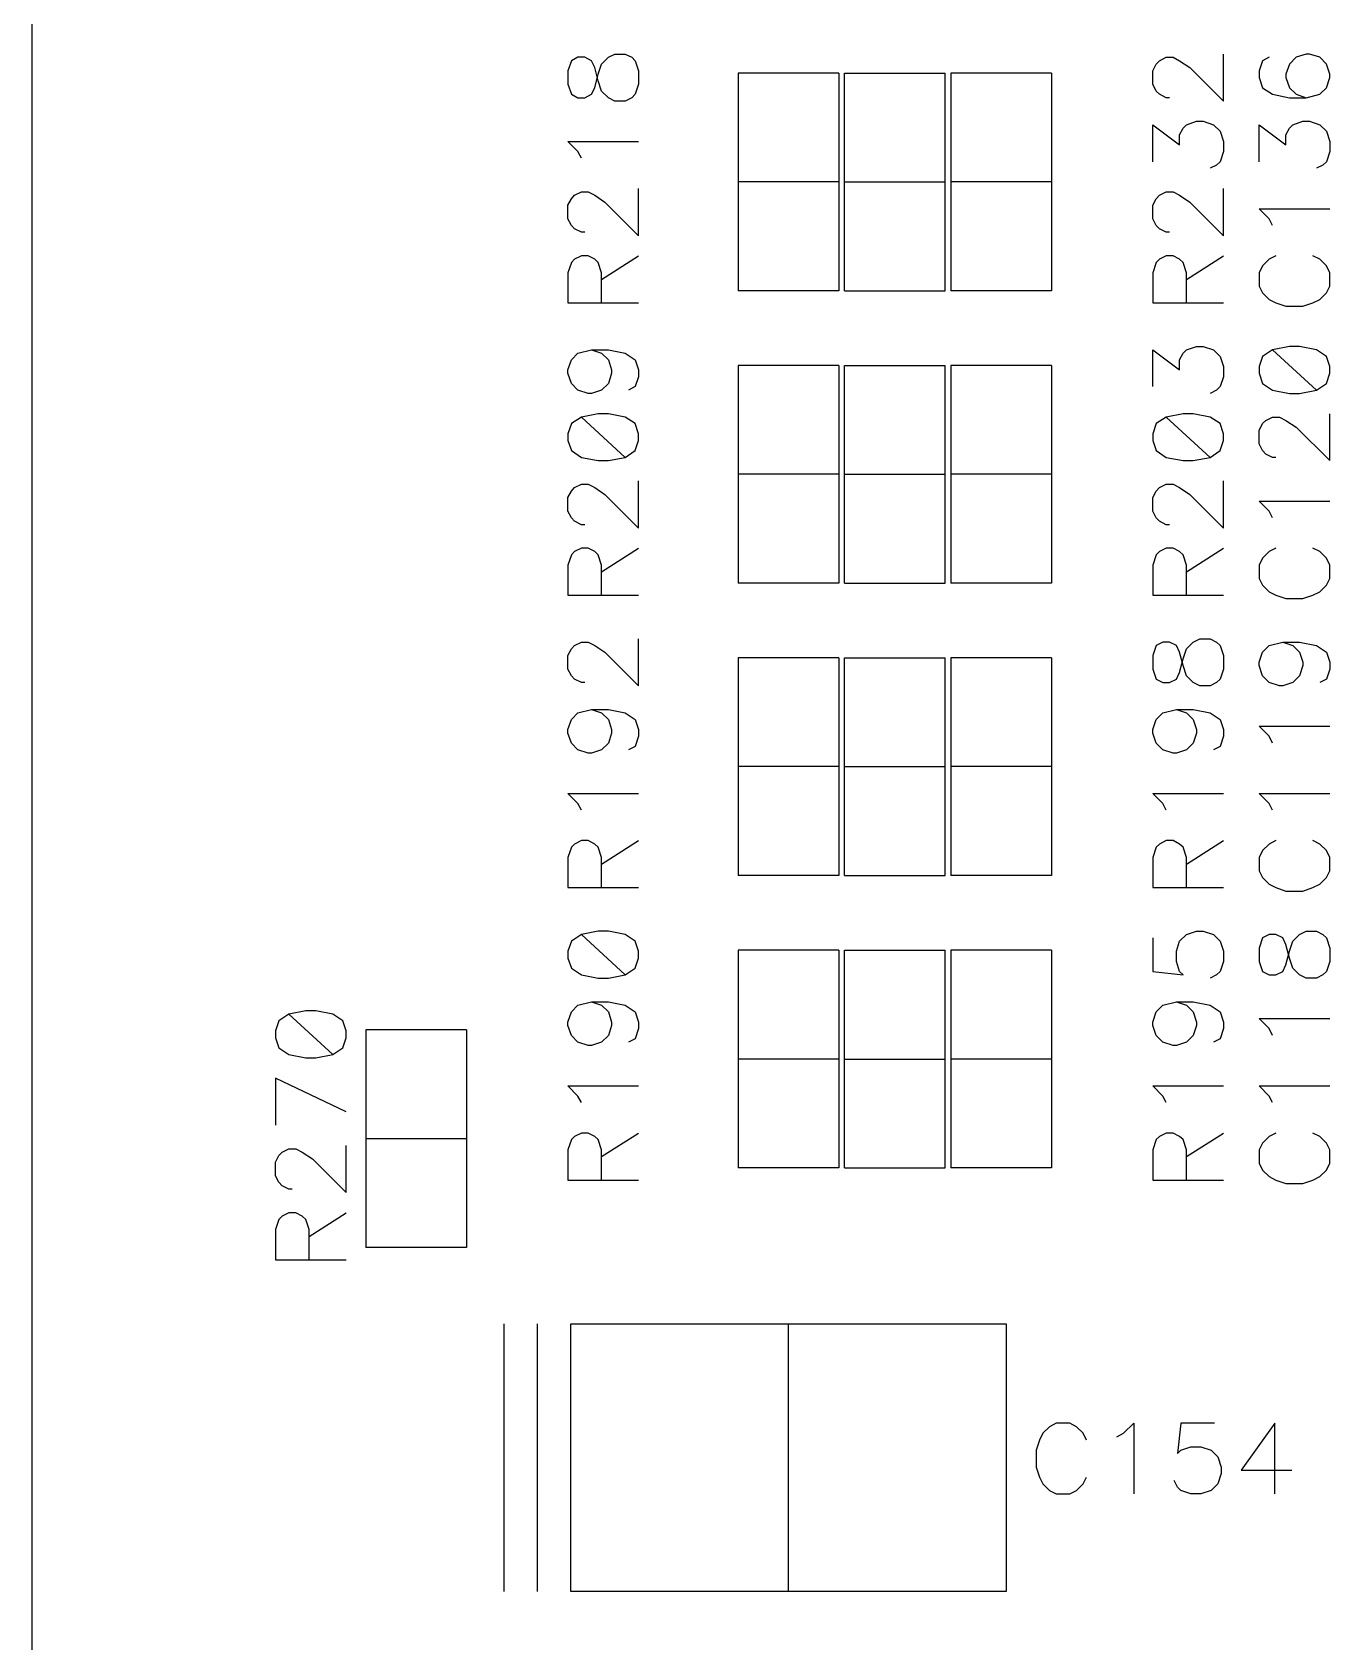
# Model space of a CAD drawing. Extents: x 295 to 953, y 10 to 290.
# Drawn here: x 522.48 to 556.57, y 148.4 to 190.7 of the extents above; entities that cross this region are included whole.
import ezdxf

# ---------------------------------------------------------------- set-up
doc = ezdxf.new("R2010")
doc.units = 0
doc.header["$LTSCALE"] = 5
doc.header["$MEASUREMENT"] = 0
doc.layers.add('DV-DPO-A6_BSK', color=2, linetype='CONTINUOUS')

msp = doc.modelspace()

# ---------------------------------------------------------------- linework, layer by layer
at = {"layer": 'DV-DPO-A6_BSK', "color": 7}
for p, q in [((522.478, 75.599), (522.478, 271.397)), ((536.643, 189.952), (536.554, 189.684)), ((536.816, 190.042), (536.643, 189.952)), ((536.995, 190.042), (536.816, 190.042)), ((537.174, 189.952), (536.995, 190.042)), ((537.258, 189.773), (537.174, 189.952)), ((537.437, 189.863), (537.615, 190.042)), ((537.615, 190.042), (537.789, 190.125)), ((537.789, 190.125), (538.057, 190.125)), ((538.057, 190.125), (538.23, 190.042)), ((538.23, 190.042), (538.32, 189.952)), ((538.32, 189.952), (538.409, 189.684)), ((552.01, 189.863), (552.094, 189.952)), ((552.094, 189.952), (552.273, 190.042)), ((552.273, 190.042), (552.452, 190.042)), ((552.452, 190.042), (552.625, 189.952)), ((552.625, 189.952), (552.893, 189.773)), ((553.776, 188.891), (553.776, 190.125)), ((554.804, 189.952), (554.715, 189.684)), ((554.977, 190.042), (554.804, 189.952)), ((555.687, 190.042), (555.508, 189.863)), ((555.95, 190.125), (555.687, 190.042)), ((556.039, 190.125), (555.95, 190.125)), ((556.307, 190.042), (556.039, 190.125)), ((556.481, 189.863), (556.307, 190.042)), ((536.554, 189.684), (536.554, 189.332)), ((537.347, 189.421), (537.258, 189.773)), ((537.258, 189.243), (537.347, 189.6)), ((537.347, 189.6), (537.437, 189.863)), ((538.409, 189.684), (538.409, 189.332)), ((541.024, 189.628), (541.024, 183.906)), ((543.667, 189.628), (541.024, 189.628)), ((543.667, 189.628), (543.667, 183.906)), ((543.818, 183.906), (543.818, 189.628)), ((543.818, 189.628), (546.461, 189.628)), ((546.461, 183.906), (546.461, 189.628)), ((546.612, 189.628), (546.612, 183.906)), ((549.255, 189.628), (546.612, 189.628)), ((549.255, 189.628), (549.255, 183.906)), ((551.921, 189.684), (552.01, 189.863)), ((551.921, 189.332), (551.921, 189.684)), ((552.893, 189.773), (553.776, 188.891)), ((554.715, 189.684), (554.715, 189.511)), ((554.715, 189.511), (554.804, 189.243)), ((555.508, 189.863), (555.419, 189.6)), ((555.419, 189.6), (555.419, 189.511)), ((555.419, 189.511), (555.508, 189.243)), ((556.57, 189.6), (556.481, 189.863)), ((556.481, 189.243), (556.57, 189.511)), ((556.57, 189.511), (556.57, 189.6)), ((536.554, 189.332), (536.643, 189.069)), ((537.174, 189.069), (537.258, 189.243)), ((537.437, 189.153), (537.347, 189.421)), ((537.615, 188.98), (537.437, 189.153)), ((538.409, 189.332), (538.32, 189.069)), ((552.01, 189.153), (551.921, 189.332)), ((552.094, 189.069), (552.01, 189.153)), ((554.804, 189.243), (555.067, 189.069)), ((555.508, 189.243), (555.687, 189.069)), ((556.307, 189.069), (556.481, 189.243)), ((536.643, 189.069), (536.816, 188.98)), ((536.816, 188.98), (536.995, 188.98)), ((536.995, 188.98), (537.174, 189.069)), ((537.789, 188.891), (537.615, 188.98)), ((538.057, 188.891), (537.789, 188.891)), ((538.23, 188.98), (538.057, 188.891)), ((538.32, 189.069), (538.23, 188.98)), ((552.273, 188.98), (552.094, 189.069)), ((552.362, 188.98), (552.273, 188.98)), ((555.067, 189.069), (555.508, 188.98)), ((555.508, 188.98), (555.95, 188.98)), ((555.687, 189.069), (555.95, 188.98)), ((555.95, 188.98), (556.307, 189.069)), ((551.921, 187.298), (551.921, 188.27)), ((551.921, 188.27), (552.625, 187.739)), ((552.714, 188.181), (552.804, 188.27)), ((552.804, 188.27), (553.066, 188.36)), ((553.066, 188.36), (553.245, 188.36)), ((553.245, 188.36), (553.513, 188.27)), ((553.513, 188.27), (553.687, 188.097)), ((554.715, 187.298), (554.715, 188.27)), ((554.715, 188.27), (555.419, 187.739)), ((555.508, 188.181), (555.598, 188.27)), ((555.598, 188.27), (555.86, 188.36)), ((555.86, 188.36), (556.039, 188.36)), ((556.039, 188.36), (556.307, 188.27)), ((556.307, 188.27), (556.481, 188.097)), ((536.816, 187.566), (536.554, 187.829)), ((536.554, 187.829), (538.409, 187.829)), ((552.625, 188.008), (552.714, 188.181)), ((552.625, 187.739), (552.625, 188.008)), ((553.687, 188.097), (553.776, 187.829)), ((553.776, 187.829), (553.776, 187.566)), ((555.419, 188.008), (555.508, 188.181)), ((555.419, 187.739), (555.419, 188.008)), ((556.481, 188.097), (556.57, 187.829)), ((556.57, 187.829), (556.57, 187.566)), ((536.906, 187.387), (536.816, 187.566)), ((553.776, 187.566), (553.687, 187.298)), ((556.57, 187.566), (556.481, 187.298)), ((553.597, 187.209), (553.424, 187.125)), ((553.687, 187.298), (553.597, 187.209)), ((556.391, 187.209), (556.218, 187.125)), ((556.481, 187.298), (556.391, 187.209)), ((538.409, 185.353), (538.409, 186.594)), ((543.667, 186.767), (541.024, 186.767)), ((543.818, 186.767), (546.461, 186.767)), ((549.255, 186.767), (546.612, 186.767)), ((553.776, 185.353), (553.776, 186.594)), ((536.554, 186.152), (536.643, 186.326)), ((536.554, 185.795), (536.554, 186.152)), ((536.643, 186.326), (536.727, 186.415)), ((536.727, 186.415), (536.906, 186.504)), ((536.906, 186.504), (537.085, 186.504)), ((537.085, 186.504), (537.258, 186.415)), ((537.258, 186.415), (537.526, 186.236)), ((537.526, 186.236), (538.409, 185.353)), ((551.921, 186.152), (552.01, 186.326)), ((551.921, 185.795), (551.921, 186.152)), ((552.01, 186.326), (552.094, 186.415)), ((552.094, 186.415), (552.273, 186.504)), ((552.273, 186.504), (552.452, 186.504)), ((552.452, 186.504), (552.625, 186.415)), ((552.625, 186.415), (552.893, 186.236)), ((552.893, 186.236), (553.776, 185.353)), ((536.643, 185.622), (536.554, 185.795)), ((552.01, 185.622), (551.921, 185.795)), ((554.977, 185.795), (554.715, 186.063)), ((554.715, 186.063), (556.57, 186.063)), ((555.067, 185.622), (554.977, 185.795)), ((536.727, 185.532), (536.643, 185.622)), ((536.906, 185.443), (536.727, 185.532)), ((536.995, 185.443), (536.906, 185.443)), ((552.094, 185.532), (552.01, 185.622)), ((552.273, 185.443), (552.094, 185.532)), ((552.362, 185.443), (552.273, 185.443)), ((536.643, 184.649), (536.554, 184.381)), ((536.727, 184.733), (536.643, 184.649)), ((536.906, 184.822), (536.727, 184.733)), ((537.085, 184.822), (536.906, 184.822)), ((537.258, 184.733), (537.085, 184.822)), ((537.347, 184.649), (537.258, 184.733)), ((537.437, 184.381), (537.347, 184.649)), ((537.437, 184.202), (538.409, 184.822)), ((552.01, 184.649), (551.921, 184.381)), ((552.094, 184.733), (552.01, 184.649)), ((552.273, 184.822), (552.094, 184.733)), ((552.452, 184.822), (552.273, 184.822)), ((552.625, 184.733), (552.452, 184.822)), ((552.714, 184.649), (552.625, 184.733)), ((552.804, 184.381), (552.714, 184.649)), ((552.804, 184.202), (553.776, 184.822)), ((554.804, 184.56), (554.715, 184.381)), ((554.977, 184.733), (554.804, 184.56)), ((555.156, 184.822), (554.977, 184.733)), ((556.307, 184.733), (556.128, 184.822)), ((556.481, 184.56), (556.307, 184.733)), ((556.57, 184.381), (556.481, 184.56)), ((536.554, 184.381), (536.554, 183.588)), ((537.437, 183.588), (537.437, 184.381)), ((551.921, 184.381), (551.921, 183.588)), ((552.804, 183.588), (552.804, 184.381)), ((554.715, 184.381), (554.715, 184.029)), ((554.715, 184.029), (554.804, 183.85)), ((556.481, 183.85), (556.57, 184.029)), ((556.57, 184.029), (556.57, 184.381)), ((536.554, 183.588), (538.409, 183.588)), ((543.667, 183.906), (541.024, 183.906)), ((543.818, 183.906), (546.461, 183.906)), ((549.255, 183.906), (546.612, 183.906)), ((551.921, 183.588), (553.776, 183.588)), ((554.804, 183.85), (554.977, 183.677)), ((554.977, 183.677), (555.156, 183.588)), ((555.156, 183.588), (555.419, 183.498)), ((555.86, 183.498), (556.128, 183.588)), ((556.128, 183.588), (556.307, 183.677)), ((556.307, 183.677), (556.481, 183.85)), ((555.419, 183.498), (555.86, 183.498)), ((536.816, 182.269), (537.174, 182.358)), ((537.174, 182.358), (537.437, 182.269)), ((537.174, 182.358), (537.615, 182.358)), ((537.615, 182.358), (538.057, 182.269)), ((551.921, 181.386), (551.921, 182.358)), ((551.921, 182.358), (552.625, 181.827)), ((552.714, 182.269), (552.804, 182.358)), ((552.804, 182.358), (553.066, 182.442)), ((553.066, 182.442), (553.245, 182.442)), ((553.245, 182.442), (553.513, 182.358)), ((553.513, 182.358), (553.687, 182.179)), ((555.067, 182.358), (554.804, 182.179)), ((555.508, 182.442), (555.067, 182.358)), ((555.067, 182.358), (556.218, 181.296)), ((555.776, 182.442), (555.508, 182.442)), ((556.218, 182.358), (555.776, 182.442)), ((556.481, 182.179), (556.218, 182.358)), ((536.554, 181.827), (536.643, 182.09)), ((536.643, 182.09), (536.816, 182.269)), ((537.437, 182.269), (537.615, 182.09)), ((537.615, 182.09), (537.699, 181.827)), ((538.057, 182.269), (538.32, 182.09)), ((538.32, 182.09), (538.409, 181.827)), ((541.024, 181.945), (541.024, 176.223)), ((543.667, 181.945), (541.024, 181.945)), ((543.667, 181.945), (543.667, 176.223)), ((543.818, 176.223), (543.818, 181.945)), ((543.818, 181.945), (546.461, 181.945)), ((546.461, 176.223), (546.461, 181.945)), ((546.612, 181.945), (546.612, 176.223)), ((549.255, 181.945), (546.612, 181.945)), ((549.255, 181.945), (549.255, 176.223)), ((552.625, 182.09), (552.714, 182.269)), ((552.625, 181.827), (552.625, 182.09)), ((553.687, 182.179), (553.776, 181.917)), ((553.776, 181.917), (553.776, 181.648)), ((554.804, 182.179), (554.715, 181.917)), ((554.715, 181.917), (554.715, 181.738)), ((556.57, 181.917), (556.481, 182.179)), ((556.57, 181.738), (556.57, 181.917)), ((536.554, 181.738), (536.554, 181.827)), ((536.643, 181.47), (536.554, 181.738)), ((536.816, 181.296), (536.643, 181.47)), ((537.615, 181.47), (537.437, 181.296)), ((537.699, 181.738), (537.615, 181.47)), ((537.699, 181.827), (537.699, 181.738)), ((538.409, 181.648), (538.32, 181.386)), ((538.409, 181.827), (538.409, 181.648)), ((553.776, 181.648), (553.687, 181.386)), ((554.715, 181.738), (554.804, 181.47)), ((554.804, 181.47), (555.067, 181.296)), ((556.218, 181.296), (556.481, 181.47)), ((556.481, 181.47), (556.57, 181.738)), ((537.085, 181.207), (536.816, 181.296)), ((537.174, 181.207), (537.085, 181.207)), ((537.437, 181.296), (537.174, 181.207)), ((538.32, 181.386), (538.146, 181.296)), ((553.597, 181.296), (553.424, 181.207)), ((553.687, 181.386), (553.597, 181.296)), ((555.067, 181.296), (555.508, 181.207)), ((555.508, 181.207), (555.776, 181.207)), ((555.776, 181.207), (556.218, 181.296)), ((537.347, 180.676), (536.906, 180.587)), ((537.615, 180.676), (537.347, 180.676)), ((538.057, 180.587), (537.615, 180.676)), ((552.714, 180.676), (552.273, 180.587)), ((552.982, 180.676), (552.714, 180.676)), ((553.424, 180.587), (552.982, 180.676)), ((556.57, 179.441), (556.57, 180.676)), ((536.643, 180.414), (536.554, 180.145)), ((536.906, 180.587), (536.643, 180.414)), ((536.906, 180.587), (538.057, 179.525)), ((538.32, 180.414), (538.057, 180.587)), ((538.409, 180.145), (538.32, 180.414)), ((552.01, 180.414), (551.921, 180.145)), ((552.273, 180.587), (552.01, 180.414)), ((552.273, 180.587), (553.424, 179.525)), ((553.687, 180.414), (553.424, 180.587)), ((553.776, 180.145), (553.687, 180.414)), ((554.715, 180.235), (554.804, 180.414)), ((554.715, 179.883), (554.715, 180.235)), ((554.804, 180.414), (554.888, 180.497)), ((554.888, 180.497), (555.067, 180.587)), ((555.067, 180.587), (555.246, 180.587)), ((555.246, 180.587), (555.419, 180.497)), ((555.419, 180.497), (555.687, 180.324)), ((555.687, 180.324), (556.57, 179.441)), ((536.554, 180.145), (536.554, 179.967)), ((536.554, 179.967), (536.643, 179.704)), ((538.32, 179.704), (538.409, 179.967)), ((538.409, 179.967), (538.409, 180.145)), ((551.921, 180.145), (551.921, 179.967)), ((551.921, 179.967), (552.01, 179.704)), ((553.687, 179.704), (553.776, 179.967)), ((553.776, 179.967), (553.776, 180.145)), ((554.804, 179.704), (554.715, 179.883)), ((536.643, 179.704), (536.906, 179.525)), ((536.906, 179.525), (537.347, 179.441)), ((537.347, 179.441), (537.615, 179.441)), ((537.615, 179.441), (538.057, 179.525)), ((538.057, 179.525), (538.32, 179.704)), ((552.01, 179.704), (552.273, 179.525)), ((552.273, 179.525), (552.714, 179.441)), ((552.714, 179.441), (552.982, 179.441)), ((552.982, 179.441), (553.424, 179.525)), ((553.424, 179.525), (553.687, 179.704)), ((554.888, 179.614), (554.804, 179.704)), ((555.067, 179.525), (554.888, 179.614)), ((555.156, 179.525), (555.067, 179.525)), ((543.667, 179.084), (541.024, 179.084)), ((543.818, 179.084), (546.461, 179.084)), ((549.255, 179.084), (546.612, 179.084)), ((536.554, 178.469), (536.643, 178.642)), ((536.643, 178.642), (536.727, 178.732)), ((536.727, 178.732), (536.906, 178.821)), ((536.906, 178.821), (537.085, 178.821)), ((537.085, 178.821), (537.258, 178.732)), ((537.258, 178.732), (537.526, 178.553)), ((537.526, 178.553), (538.409, 177.67)), ((538.409, 177.67), (538.409, 178.91)), ((551.921, 178.469), (552.01, 178.642)), ((552.01, 178.642), (552.094, 178.732)), ((552.094, 178.732), (552.273, 178.821)), ((552.273, 178.821), (552.452, 178.821)), ((552.452, 178.821), (552.625, 178.732)), ((552.625, 178.732), (552.893, 178.553)), ((552.893, 178.553), (553.776, 177.67)), ((553.776, 177.67), (553.776, 178.91)), ((536.554, 178.111), (536.554, 178.469)), ((536.643, 177.938), (536.554, 178.111)), ((551.921, 178.111), (551.921, 178.469)), ((552.01, 177.938), (551.921, 178.111)), ((554.977, 178.111), (554.715, 178.38)), ((554.715, 178.38), (556.57, 178.38)), ((555.067, 177.938), (554.977, 178.111)), ((536.727, 177.849), (536.643, 177.938)), ((536.906, 177.759), (536.727, 177.849)), ((536.995, 177.759), (536.906, 177.759)), ((552.094, 177.849), (552.01, 177.938)), ((552.273, 177.759), (552.094, 177.849)), ((552.362, 177.759), (552.273, 177.759)), ((536.643, 176.966), (536.554, 176.698)), ((536.727, 177.05), (536.643, 176.966)), ((536.906, 177.139), (536.727, 177.05)), ((537.085, 177.139), (536.906, 177.139)), ((537.258, 177.05), (537.085, 177.139)), ((537.347, 176.966), (537.258, 177.05)), ((537.437, 176.698), (537.347, 176.966)), ((537.437, 176.519), (538.409, 177.139)), ((552.01, 176.966), (551.921, 176.698)), ((552.094, 177.05), (552.01, 176.966)), ((552.273, 177.139), (552.094, 177.05)), ((552.452, 177.139), (552.273, 177.139)), ((552.625, 177.05), (552.452, 177.139)), ((552.714, 176.966), (552.625, 177.05)), ((552.804, 176.698), (552.714, 176.966)), ((552.804, 176.519), (553.776, 177.139)), ((554.804, 176.876), (554.715, 176.698)), ((554.977, 177.05), (554.804, 176.876)), ((555.156, 177.139), (554.977, 177.05)), ((556.307, 177.05), (556.128, 177.139)), ((556.481, 176.876), (556.307, 177.05)), ((556.57, 176.698), (556.481, 176.876)), ((536.554, 176.698), (536.554, 175.904)), ((537.437, 175.904), (537.437, 176.698)), ((551.921, 176.698), (551.921, 175.904)), ((552.804, 175.904), (552.804, 176.698)), ((554.715, 176.698), (554.715, 176.345)), ((556.57, 176.345), (556.57, 176.698)), ((543.667, 176.223), (541.024, 176.223)), ((543.818, 176.223), (546.461, 176.223)), ((549.255, 176.223), (546.612, 176.223)), ((554.715, 176.345), (554.804, 176.167)), ((554.804, 176.167), (554.977, 175.993)), ((554.977, 175.993), (555.156, 175.904)), ((556.128, 175.904), (556.307, 175.993)), ((556.307, 175.993), (556.481, 176.167)), ((556.481, 176.167), (556.57, 176.345)), ((536.554, 175.904), (538.409, 175.904)), ((551.921, 175.904), (553.776, 175.904)), ((555.156, 175.904), (555.419, 175.815)), ((555.419, 175.815), (555.86, 175.815)), ((555.86, 175.815), (556.128, 175.904)), ((538.409, 173.524), (538.409, 174.758)), ((552.982, 174.675), (553.156, 174.758)), ((553.156, 174.758), (553.424, 174.758)), ((553.424, 174.758), (553.597, 174.675)), ((536.554, 174.317), (536.643, 174.496)), ((536.554, 173.965), (536.554, 174.317)), ((536.643, 174.496), (536.727, 174.585)), ((536.727, 174.585), (536.906, 174.675)), ((536.906, 174.675), (537.085, 174.675)), ((537.085, 174.675), (537.258, 174.585)), ((537.258, 174.585), (537.526, 174.406)), ((537.526, 174.406), (538.409, 173.524)), ((552.01, 174.585), (551.921, 174.317)), ((551.921, 174.317), (551.921, 173.965)), ((552.183, 174.675), (552.01, 174.585)), ((552.362, 174.675), (552.183, 174.675)), ((552.541, 174.585), (552.362, 174.675)), ((552.625, 174.406), (552.541, 174.585)), ((552.714, 174.054), (552.625, 174.406)), ((552.714, 174.233), (552.804, 174.496)), ((552.804, 174.496), (552.982, 174.675)), ((553.597, 174.675), (553.687, 174.585)), ((553.687, 174.585), (553.776, 174.317)), ((553.776, 174.317), (553.776, 173.965)), ((554.715, 174.144), (554.804, 174.406)), ((554.804, 174.406), (554.977, 174.585)), ((554.977, 174.585), (555.335, 174.675)), ((555.335, 174.675), (555.598, 174.585)), ((555.335, 174.675), (555.776, 174.675)), ((555.598, 174.585), (555.776, 174.406)), ((555.776, 174.675), (556.218, 174.585)), ((555.776, 174.406), (555.86, 174.144)), ((556.218, 174.585), (556.481, 174.406)), ((556.481, 174.406), (556.57, 174.144)), ((536.643, 173.786), (536.554, 173.965)), ((541.024, 174.261), (541.024, 168.539)), ((543.667, 174.261), (541.024, 174.261)), ((543.667, 174.261), (543.667, 168.539)), ((543.818, 168.539), (543.818, 174.261)), ((543.818, 174.261), (546.461, 174.261)), ((546.461, 168.539), (546.461, 174.261)), ((546.612, 174.261), (546.612, 168.539)), ((549.255, 174.261), (546.612, 174.261)), ((549.255, 174.261), (549.255, 168.539)), ((551.921, 173.965), (552.01, 173.702)), ((552.541, 173.702), (552.625, 173.876)), ((552.625, 173.876), (552.714, 174.233)), ((552.804, 173.786), (552.714, 174.054)), ((553.776, 173.965), (553.687, 173.702)), ((554.715, 174.054), (554.715, 174.144)), ((554.804, 173.786), (554.715, 174.054)), ((555.86, 174.054), (555.776, 173.786)), ((555.86, 174.144), (555.86, 174.054)), ((556.57, 173.965), (556.481, 173.702)), ((556.57, 174.144), (556.57, 173.965)), ((536.727, 173.702), (536.643, 173.786)), ((536.906, 173.613), (536.727, 173.702)), ((536.995, 173.613), (536.906, 173.613)), ((552.01, 173.702), (552.183, 173.613)), ((552.183, 173.613), (552.362, 173.613)), ((552.362, 173.613), (552.541, 173.702)), ((552.982, 173.613), (552.804, 173.786)), ((553.156, 173.524), (552.982, 173.613)), ((553.424, 173.524), (553.156, 173.524)), ((553.597, 173.613), (553.424, 173.524)), ((553.687, 173.702), (553.597, 173.613)), ((554.977, 173.613), (554.804, 173.786)), ((555.246, 173.524), (554.977, 173.613)), ((555.335, 173.524), (555.246, 173.524)), ((555.598, 173.613), (555.335, 173.524)), ((555.776, 173.786), (555.598, 173.613)), ((556.481, 173.702), (556.307, 173.613)), ((536.554, 172.372), (536.643, 172.641)), ((536.643, 172.641), (536.816, 172.814)), ((536.816, 172.814), (537.174, 172.903)), ((537.174, 172.903), (537.437, 172.814)), ((537.174, 172.903), (537.615, 172.903)), ((537.437, 172.814), (537.615, 172.641)), ((537.615, 172.903), (538.057, 172.814)), ((537.615, 172.641), (537.699, 172.372)), ((538.057, 172.814), (538.32, 172.641)), ((538.32, 172.641), (538.409, 172.372)), ((551.921, 172.372), (552.01, 172.641)), ((552.01, 172.641), (552.183, 172.814)), ((552.183, 172.814), (552.541, 172.903)), ((552.541, 172.903), (552.804, 172.814)), ((552.541, 172.903), (552.982, 172.903)), ((552.804, 172.814), (552.982, 172.641)), ((552.982, 172.903), (553.424, 172.814)), ((552.982, 172.641), (553.066, 172.372)), ((553.424, 172.814), (553.687, 172.641)), ((553.687, 172.641), (553.776, 172.372)), ((536.554, 172.283), (536.554, 172.372)), ((536.643, 172.02), (536.554, 172.283)), ((537.699, 172.283), (537.615, 172.02)), ((537.699, 172.372), (537.699, 172.283)), ((538.409, 172.199), (538.32, 171.931)), ((538.409, 172.372), (538.409, 172.199)), ((551.921, 172.283), (551.921, 172.372)), ((552.01, 172.02), (551.921, 172.283)), ((553.066, 172.283), (552.982, 172.02)), ((553.066, 172.372), (553.066, 172.283)), ((553.776, 172.199), (553.687, 171.931)), ((553.776, 172.372), (553.776, 172.199)), ((554.977, 172.199), (554.715, 172.462)), ((554.715, 172.462), (556.57, 172.462)), ((555.067, 172.02), (554.977, 172.199)), ((536.816, 171.842), (536.643, 172.02)), ((537.085, 171.758), (536.816, 171.842)), ((537.174, 171.758), (537.085, 171.758)), ((537.437, 171.842), (537.174, 171.758)), ((537.615, 172.02), (537.437, 171.842)), ((538.32, 171.931), (538.146, 171.842)), ((552.183, 171.842), (552.01, 172.02)), ((552.452, 171.758), (552.183, 171.842)), ((552.541, 171.758), (552.452, 171.758)), ((552.804, 171.842), (552.541, 171.758)), ((552.982, 172.02), (552.804, 171.842)), ((553.687, 171.931), (553.513, 171.842)), ((543.667, 171.4), (541.024, 171.4)), ((543.818, 171.4), (546.461, 171.4)), ((549.255, 171.4), (546.612, 171.4)), ((536.816, 170.428), (536.554, 170.696)), ((536.554, 170.696), (538.409, 170.696)), ((552.183, 170.428), (551.921, 170.696)), ((551.921, 170.696), (553.776, 170.696)), ((554.977, 170.428), (554.715, 170.696)), ((554.715, 170.696), (556.57, 170.696)), ((536.906, 170.255), (536.816, 170.428)), ((552.273, 170.255), (552.183, 170.428)), ((555.067, 170.255), (554.977, 170.428)), ((536.643, 169.282), (536.554, 169.014)), ((536.727, 169.366), (536.643, 169.282)), ((536.906, 169.455), (536.727, 169.366)), ((537.085, 169.455), (536.906, 169.455)), ((537.258, 169.366), (537.085, 169.455)), ((537.347, 169.282), (537.258, 169.366)), ((537.437, 169.014), (537.347, 169.282)), ((537.437, 168.835), (538.409, 169.455)), ((552.01, 169.282), (551.921, 169.014)), ((552.094, 169.366), (552.01, 169.282)), ((552.273, 169.455), (552.094, 169.366)), ((552.452, 169.455), (552.273, 169.455)), ((552.625, 169.366), (552.452, 169.455)), ((552.714, 169.282), (552.625, 169.366)), ((552.804, 169.014), (552.714, 169.282)), ((552.804, 168.835), (553.776, 169.455)), ((554.977, 169.366), (554.804, 169.193)), ((555.156, 169.455), (554.977, 169.366)), ((556.307, 169.366), (556.128, 169.455)), ((556.481, 169.193), (556.307, 169.366)), ((536.554, 169.014), (536.554, 168.221)), ((537.437, 168.221), (537.437, 169.014)), ((551.921, 169.014), (551.921, 168.221)), ((552.804, 168.221), (552.804, 169.014)), ((554.804, 169.193), (554.715, 169.014)), ((554.715, 169.014), (554.715, 168.662)), ((556.57, 169.014), (556.481, 169.193)), ((556.57, 168.662), (556.57, 169.014)), ((543.667, 168.539), (541.024, 168.539)), ((543.818, 168.539), (546.461, 168.539)), ((549.255, 168.539), (546.612, 168.539)), ((554.715, 168.662), (554.804, 168.483)), ((554.804, 168.483), (554.977, 168.31)), ((556.307, 168.31), (556.481, 168.483)), ((556.481, 168.483), (556.57, 168.662)), ((536.554, 168.221), (538.409, 168.221)), ((551.921, 168.221), (553.776, 168.221)), ((554.977, 168.31), (555.156, 168.221)), ((555.156, 168.221), (555.419, 168.131)), ((555.419, 168.131), (555.86, 168.131)), ((555.86, 168.131), (556.128, 168.221)), ((556.128, 168.221), (556.307, 168.31)), ((536.643, 166.812), (536.554, 166.55)), ((536.906, 166.991), (536.643, 166.812)), ((537.347, 167.075), (536.906, 166.991)), ((536.906, 166.991), (538.057, 165.929)), ((537.615, 167.075), (537.347, 167.075)), ((538.057, 166.991), (537.615, 167.075)), ((538.32, 166.812), (538.057, 166.991)), ((538.409, 166.55), (538.32, 166.812)), ((551.921, 166.902), (551.921, 166.019)), ((552.541, 166.55), (552.625, 166.812)), ((552.625, 166.812), (552.804, 166.991)), ((552.804, 166.991), (553.066, 167.075)), ((553.066, 167.075), (553.245, 167.075)), ((553.245, 167.075), (553.513, 166.991)), ((553.513, 166.991), (553.687, 166.812)), ((553.687, 166.812), (553.776, 166.55)), ((554.804, 166.902), (554.715, 166.634)), ((554.977, 166.991), (554.804, 166.902)), ((555.156, 166.991), (554.977, 166.991)), ((555.335, 166.902), (555.156, 166.991)), ((555.419, 166.723), (555.335, 166.902)), ((555.508, 166.371), (555.419, 166.723)), ((555.508, 166.55), (555.598, 166.812)), ((555.598, 166.812), (555.776, 166.991)), ((555.776, 166.991), (555.95, 167.075)), ((555.95, 167.075), (556.218, 167.075)), ((556.218, 167.075), (556.391, 166.991)), ((556.391, 166.991), (556.481, 166.902)), ((556.481, 166.902), (556.57, 166.634)), ((536.554, 166.55), (536.554, 166.371)), ((536.554, 166.371), (536.643, 166.103)), ((538.32, 166.103), (538.409, 166.371)), ((538.409, 166.371), (538.409, 166.55)), ((541.024, 166.578), (541.024, 160.856)), ((543.667, 166.578), (541.024, 166.578)), ((543.667, 166.578), (543.667, 160.856)), ((543.818, 160.856), (543.818, 166.578)), ((543.818, 166.578), (546.461, 166.578)), ((546.461, 160.856), (546.461, 166.578)), ((546.612, 166.578), (546.612, 160.856)), ((549.255, 166.578), (546.612, 166.578)), ((549.255, 166.578), (549.255, 160.856)), ((552.541, 166.281), (552.541, 166.55)), ((552.625, 166.019), (552.541, 166.281)), ((553.776, 166.281), (553.687, 166.019)), ((553.776, 166.55), (553.776, 166.281)), ((554.715, 166.634), (554.715, 166.281)), ((554.715, 166.281), (554.804, 166.019)), ((555.419, 166.192), (555.508, 166.55)), ((555.598, 166.103), (555.508, 166.371)), ((556.57, 166.281), (556.481, 166.019)), ((556.57, 166.634), (556.57, 166.281)), ((536.643, 166.103), (536.906, 165.929)), ((536.906, 165.929), (537.347, 165.84)), ((537.347, 165.84), (537.615, 165.84)), ((537.615, 165.84), (538.057, 165.929)), ((538.057, 165.929), (538.32, 166.103)), ((551.921, 166.019), (552.714, 165.929)), ((552.714, 165.929), (552.625, 166.019)), ((553.597, 165.929), (553.424, 165.84)), ((553.687, 166.019), (553.597, 165.929)), ((554.804, 166.019), (554.977, 165.929)), ((554.977, 165.929), (555.156, 165.929)), ((555.156, 165.929), (555.335, 166.019)), ((555.335, 166.019), (555.419, 166.192)), ((555.776, 165.929), (555.598, 166.103)), ((555.95, 165.84), (555.776, 165.929)), ((556.218, 165.84), (555.95, 165.84)), ((556.391, 165.929), (556.218, 165.84)), ((556.481, 166.019), (556.391, 165.929)), ((529.664, 164.979), (529.222, 164.896)), ((529.932, 164.979), (529.664, 164.979)), ((530.373, 164.896), (529.932, 164.979)), ((536.643, 164.957), (536.816, 165.13)), ((536.816, 165.13), (537.174, 165.22)), ((537.174, 165.22), (537.437, 165.13)), ((537.174, 165.22), (537.615, 165.22)), ((537.437, 165.13), (537.615, 164.957)), ((537.615, 165.22), (538.057, 165.13)), ((538.057, 165.13), (538.32, 164.957)), ((552.01, 164.957), (552.183, 165.13)), ((552.183, 165.13), (552.541, 165.22)), ((552.541, 165.22), (552.804, 165.13)), ((552.541, 165.22), (552.982, 165.22)), ((552.804, 165.13), (552.982, 164.957)), ((552.982, 165.22), (553.424, 165.13)), ((553.424, 165.13), (553.687, 164.957)), ((528.96, 164.717), (528.87, 164.454)), ((529.222, 164.896), (528.96, 164.717)), ((529.222, 164.896), (530.373, 163.834)), ((530.636, 164.717), (530.373, 164.896)), ((530.725, 164.454), (530.636, 164.717)), ((536.554, 164.689), (536.643, 164.957)), ((536.554, 164.6), (536.554, 164.689)), ((536.643, 164.337), (536.554, 164.6)), ((537.615, 164.957), (537.699, 164.689)), ((537.699, 164.6), (537.615, 164.337)), ((537.699, 164.689), (537.699, 164.6)), ((538.32, 164.957), (538.409, 164.689)), ((538.409, 164.689), (538.409, 164.516)), ((551.921, 164.689), (552.01, 164.957)), ((551.921, 164.6), (551.921, 164.689)), ((552.01, 164.337), (551.921, 164.6)), ((552.982, 164.957), (553.066, 164.689)), ((553.066, 164.6), (552.982, 164.337)), ((553.066, 164.689), (553.066, 164.6)), ((553.687, 164.957), (553.776, 164.689)), ((553.776, 164.689), (553.776, 164.516)), ((554.977, 164.516), (554.715, 164.778)), ((554.715, 164.778), (556.57, 164.778)), ((528.87, 164.454), (528.87, 164.275)), ((528.87, 164.275), (528.96, 164.007)), ((530.636, 164.007), (530.725, 164.275)), ((530.725, 164.275), (530.725, 164.454)), ((531.245, 164.482), (531.245, 158.76)), ((533.888, 164.482), (531.245, 164.482)), ((533.888, 164.482), (533.888, 158.76)), ((536.816, 164.158), (536.643, 164.337)), ((537.085, 164.074), (536.816, 164.158)), ((537.437, 164.158), (537.174, 164.074)), ((537.615, 164.337), (537.437, 164.158)), ((538.32, 164.247), (538.146, 164.158)), ((538.409, 164.516), (538.32, 164.247)), ((552.183, 164.158), (552.01, 164.337)), ((552.452, 164.074), (552.183, 164.158)), ((552.804, 164.158), (552.541, 164.074)), ((552.982, 164.337), (552.804, 164.158)), ((553.687, 164.247), (553.513, 164.158)), ((553.776, 164.516), (553.687, 164.247)), ((555.067, 164.337), (554.977, 164.516)), ((528.96, 164.007), (529.222, 163.834)), ((529.222, 163.834), (529.664, 163.745)), ((529.664, 163.745), (529.932, 163.745)), ((529.932, 163.745), (530.373, 163.834)), ((530.373, 163.834), (530.636, 164.007)), ((537.174, 164.074), (537.085, 164.074)), ((543.667, 163.717), (541.024, 163.717)), ((543.818, 163.717), (546.461, 163.717)), ((549.255, 163.717), (546.612, 163.717)), ((552.541, 164.074), (552.452, 164.074)), ((530.725, 162.331), (528.87, 163.214)), ((528.87, 163.214), (528.87, 161.979)), ((536.816, 162.744), (536.554, 163.013)), ((536.554, 163.013), (538.409, 163.013)), ((552.183, 162.744), (551.921, 163.013)), ((551.921, 163.013), (553.776, 163.013)), ((554.977, 162.744), (554.715, 163.013)), ((554.715, 163.013), (556.57, 163.013)), ((536.906, 162.571), (536.816, 162.744)), ((552.273, 162.571), (552.183, 162.744)), ((555.067, 162.571), (554.977, 162.744)), ((533.888, 161.621), (531.245, 161.621)), ((536.643, 161.599), (536.554, 161.331)), ((536.727, 161.683), (536.643, 161.599)), ((536.906, 161.772), (536.727, 161.683)), ((537.085, 161.772), (536.906, 161.772)), ((537.258, 161.683), (537.085, 161.772)), ((537.347, 161.599), (537.258, 161.683)), ((537.437, 161.331), (537.347, 161.599)), ((537.437, 161.152), (538.409, 161.772)), ((552.01, 161.599), (551.921, 161.331)), ((552.094, 161.683), (552.01, 161.599)), ((552.273, 161.772), (552.094, 161.683)), ((552.452, 161.772), (552.273, 161.772)), ((552.625, 161.683), (552.452, 161.772)), ((552.714, 161.599), (552.625, 161.683)), ((552.804, 161.331), (552.714, 161.599)), ((552.804, 161.152), (553.776, 161.772)), ((554.977, 161.683), (554.804, 161.509)), ((555.156, 161.772), (554.977, 161.683)), ((556.307, 161.683), (556.128, 161.772)), ((556.481, 161.509), (556.307, 161.683)), ((528.87, 161.006), (528.96, 161.18)), ((528.96, 161.18), (529.043, 161.269)), ((529.043, 161.269), (529.222, 161.358)), ((529.222, 161.358), (529.401, 161.358)), ((529.401, 161.358), (529.574, 161.269)), ((529.574, 161.269), (529.843, 161.09)), ((530.725, 160.207), (530.725, 161.448)), ((536.554, 161.331), (536.554, 160.537)), ((537.437, 160.537), (537.437, 161.331)), ((551.921, 161.331), (551.921, 160.537)), ((552.804, 160.537), (552.804, 161.331)), ((554.804, 161.509), (554.715, 161.331)), ((554.715, 161.331), (554.715, 160.978)), ((556.57, 161.331), (556.481, 161.509)), ((556.57, 160.978), (556.57, 161.331)), ((528.87, 160.649), (528.87, 161.006)), ((529.843, 161.09), (530.725, 160.207)), ((543.667, 160.856), (541.024, 160.856)), ((543.818, 160.856), (546.461, 160.856)), ((549.255, 160.856), (546.612, 160.856)), ((554.715, 160.978), (554.804, 160.8)), ((554.804, 160.8), (554.977, 160.626)), ((556.307, 160.626), (556.481, 160.8)), ((556.481, 160.8), (556.57, 160.978)), ((528.96, 160.476), (528.87, 160.649)), ((529.043, 160.386), (528.96, 160.476)), ((529.222, 160.297), (529.043, 160.386)), ((536.554, 160.537), (538.409, 160.537)), ((551.921, 160.537), (553.776, 160.537)), ((554.977, 160.626), (555.156, 160.537)), ((555.156, 160.537), (555.419, 160.448)), ((555.419, 160.448), (555.86, 160.448)), ((555.86, 160.448), (556.128, 160.537)), ((556.128, 160.537), (556.307, 160.626)), ((529.312, 160.297), (529.222, 160.297)), ((528.96, 159.503), (528.87, 159.235)), ((529.043, 159.587), (528.96, 159.503)), ((529.222, 159.676), (529.043, 159.587)), ((529.401, 159.676), (529.222, 159.676)), ((529.574, 159.587), (529.401, 159.676)), ((529.664, 159.503), (529.574, 159.587)), ((529.753, 159.235), (529.664, 159.503)), ((529.753, 159.056), (530.725, 159.676)), ((528.87, 159.235), (528.87, 158.442)), ((529.753, 158.442), (529.753, 159.235)), ((533.888, 158.76), (531.245, 158.76)), ((528.87, 158.442), (530.725, 158.442)), ((534.866, 156.76), (534.866, 149.719)), ((535.743, 156.76), (535.743, 149.719)), ((536.626, 156.76), (548.065, 156.76)), ((536.626, 149.719), (536.626, 156.76)), ((542.343, 156.76), (542.343, 149.719)), ((548.065, 156.76), (548.065, 149.719)), ((549.205, 154.055), (549.032, 153.882)), ((549.384, 154.144), (549.205, 154.055)), ((549.736, 154.144), (549.384, 154.144)), ((549.915, 154.055), (549.736, 154.144)), ((550.093, 153.882), (549.915, 154.055)), ((551.15, 153.882), (551.418, 154.144)), ((551.418, 154.144), (551.418, 152.289)), ((552.653, 154.144), (552.569, 153.351)), ((553.541, 154.144), (552.653, 154.144)), ((555.128, 154.144), (554.245, 152.909)), ((555.128, 152.289), (555.128, 154.144)), ((548.942, 153.703), (548.853, 153.435)), ((549.032, 153.882), (548.942, 153.703)), ((550.177, 153.703), (550.093, 153.882)), ((550.976, 153.792), (551.15, 153.882)), ((548.853, 153.435), (548.853, 152.993)), ((552.569, 153.351), (552.653, 153.435)), ((552.653, 153.435), (552.921, 153.524)), ((552.921, 153.524), (553.184, 153.524)), ((553.184, 153.524), (553.452, 153.435)), ((553.452, 153.435), (553.625, 153.261)), ((553.625, 153.261), (553.714, 152.993)), ((548.853, 152.993), (548.942, 152.731)), ((548.942, 152.731), (549.032, 152.552)), ((550.093, 152.552), (550.177, 152.731)), ((553.714, 152.82), (553.625, 152.552)), ((553.714, 152.993), (553.714, 152.82)), ((554.245, 152.909), (555.57, 152.909)), ((549.032, 152.552), (549.205, 152.379)), ((549.205, 152.379), (549.384, 152.289)), ((549.384, 152.289), (549.736, 152.289)), ((549.736, 152.289), (549.915, 152.379)), ((549.915, 152.379), (550.093, 152.552)), ((552.569, 152.462), (552.48, 152.641)), ((552.653, 152.379), (552.569, 152.462)), ((552.921, 152.289), (552.653, 152.379)), ((553.184, 152.289), (552.921, 152.289)), ((553.452, 152.379), (553.184, 152.289)), ((553.625, 152.552), (553.452, 152.379)), ((548.065, 149.719), (536.626, 149.719))]:
    msp.add_line(p, q, dxfattribs=at)

doc.saveas('drawing.dxf')
